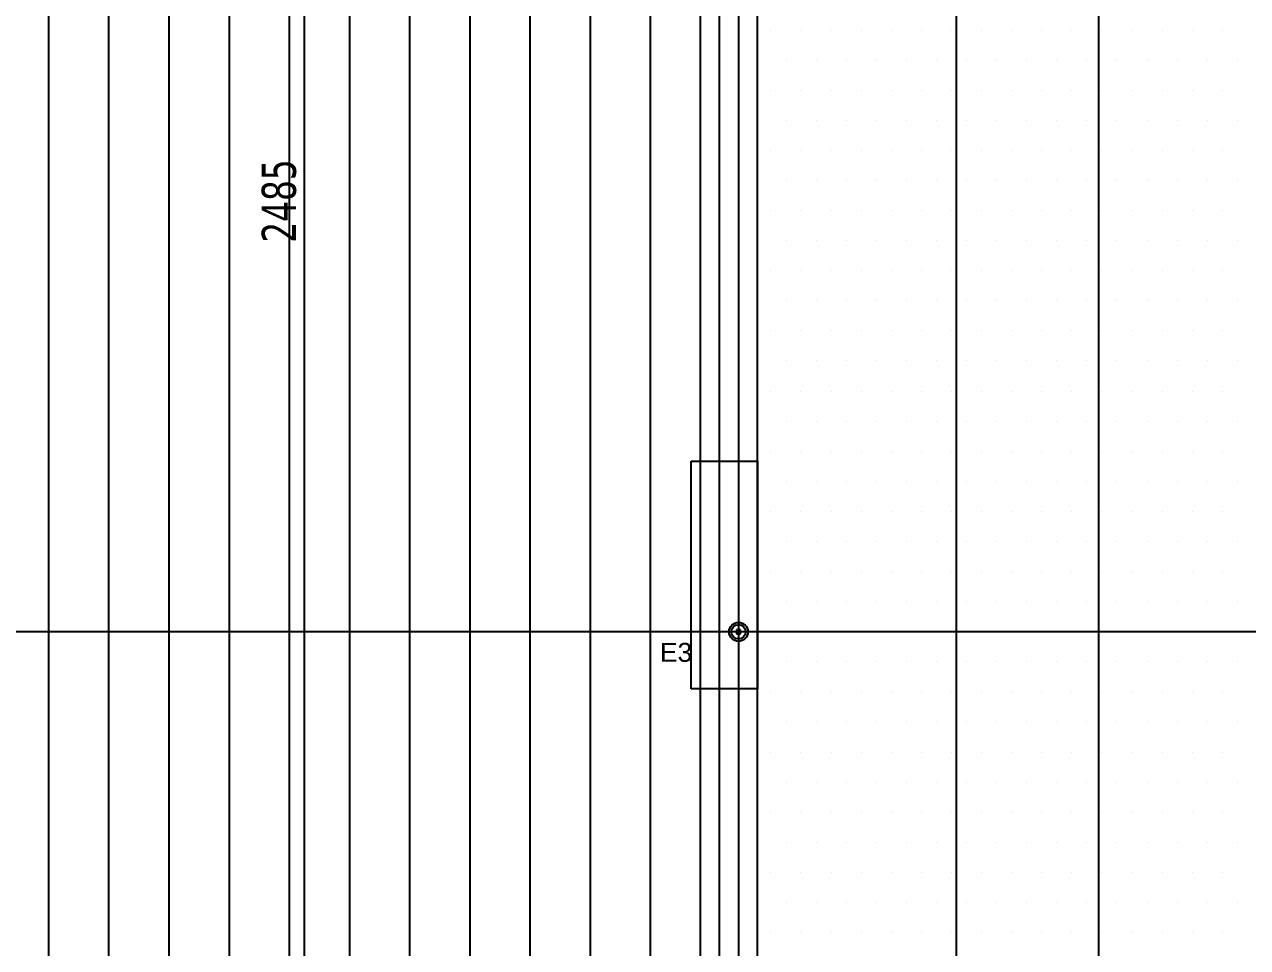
# Model space of a CAD drawing. Header units: millimetres. Extents: x 43168.9 to 43194.6, y -25545.1 to -25543.4.
# Drawn here: x 43179.9135 to 43180.0426, y -25544.3772 to -25544.2798 of the extents above; entities that cross this region are included whole.
import ezdxf

# ---------------------------------------------------------------- set-up
doc = ezdxf.new("R2010")
doc.units = ezdxf.units.MM
doc.header["$LTSCALE"] = 200
for name, pattern in [('DASHDOT', [1, 0.5, -0.25, 0, -0.25]), ('DASHDOT2', [0.5, 0.25, -0.125, 0, -0.125]), ('HIDDEN2', [0.1875, 0.125, -0.0625])]:
    doc.linetypes.add(name, pattern=pattern)
for name, color, linetype in [('aks_sgh', 5, 'DASHDOT2'), ('gor-1_sgh', 232, 'Continuous'), ('gor-2_sgh', 161, 'Continuous'), ('gor-4_sgh', 17, 'Continuous'), ('izd-alt_sgh', 8, 'HIDDEN2'), ('kesitcizgisi_sgh', 22, 'Continuous'), ('olcuic_sgh', 183, 'Continuous'), ('tarama-zemin_sgh', 197, 'Continuous')]:
    doc.layers.add(name, color=color, linetype=linetype)
doc.styles.add('1-200', font='arial.ttf', dxfattribs={"height": 60})
doc.styles.add('dim', font='VERDANA.TTF', dxfattribs={"width": 0.7})

msp = doc.modelspace()

# ---------------------------------------------------------------- hatches: boundary and pattern name
h = msp.add_hatch(color=256)
edge = h.paths.add_edge_path()
edge.add_arc((43179.98888, -25544.34392), 0.001, 0, 360)
edge = h.paths.add_edge_path(flags=16)
edge.add_arc((43179.98888, -25544.34392), 0.00075, 0, 360)

# ---------------------------------------------------------------- linework, layer by layer
at = {"color": 0, "linetype": 'ByBlock', "lineweight": -2}
for p, q in [((43179.98908, -25544.34372), (43179.98868, -25544.34372)), ((43179.98868, -25544.34372), (43179.98868, -25544.34412)), ((43179.98868, -25544.34412), (43179.98908, -25544.34412)), ((43179.98895, -25544.34385), (43179.98881, -25544.34399)), ((43179.98895, -25544.34399), (43179.98881, -25544.34385)), ((43179.98908, -25544.34412), (43179.98908, -25544.34372))]:
    msp.add_line(p, q, dxfattribs=at)
at = {"color": 0, "linetype": 'Continuous', "lineweight": -2}
for radius in [0.001, 0.00075]:
    msp.add_circle((43179.98888, -25544.34392), radius, dxfattribs=at)
at = {"layer": 'aks_sgh'}
for p, q in [((43179.98888, -25543.74092), (43179.98888, -25544.60992)), ((43180.02688, -25543.74092), (43180.02688, -25544.60992)), ((43180.52688, -25544.34392), (43179.72488, -25544.34392))]:
    msp.add_line(p, q, dxfattribs=at)
at = {"layer": 'gor-1_sgh'}
for p, q in [((43179.98688, -25544.46492), (43179.98688, -25544.27491)), ((43179.99088, -25544.46492), (43179.99088, -25544.27891))]:
    msp.add_line(p, q, dxfattribs=at)
at = {"layer": 'gor-2_sgh'}
msp.add_line((43179.98488, -25544.46292), (43179.98488, -25544.26691), dxfattribs=at)
at = {"layer": 'gor-4_sgh'}
for p, q in [((43179.9161, -25544.53492), (43179.9161, -25544.17942)), ((43179.92245, -25544.53492), (43179.92245, -25544.17942)), ((43179.9288, -25544.53492), (43179.9288, -25544.17942)), ((43179.93515, -25544.53492), (43179.93515, -25544.17942)), ((43179.9415, -25544.53492), (43179.9415, -25544.17942)), ((43179.94785, -25544.53492), (43179.94785, -25544.17942)), ((43179.9542, -25544.53492), (43179.9542, -25544.17942)), ((43179.96055, -25544.53492), (43179.96055, -25544.17942)), ((43179.9669, -25544.53492), (43179.9669, -25544.17942)), ((43179.97325, -25544.53492), (43179.97325, -25544.17942)), ((43179.9796, -25544.46292), (43179.9796, -25544.17942))]:
    msp.add_line(p, q, dxfattribs=at)
at = {"layer": 'izd-alt_sgh'}
for p, q in [((43179.98388, -25544.32592), (43179.99088, -25544.32592)), ((43179.98388, -25544.34992), (43179.98388, -25544.32592)), ((43179.99088, -25544.32592), (43179.99088, -25544.34992)), ((43179.99088, -25544.34992), (43179.98388, -25544.34992))]:
    msp.add_line(p, q, dxfattribs=at)
at = {"layer": 'kesitcizgisi_sgh', "linetype": 'DASHDOT'}
msp.add_line((43180.01188, -25544.61379), (43180.01188, -25543.80816), dxfattribs=at)
at = {"layer": 'olcuic_sgh'}
msp.add_line((43179.94309, -25544.54717), (43179.94309, -25544.04966), dxfattribs=at)
at = {"layer": 'tarama-zemin_sgh'}
for p, q in [((43179.9923, -25544.2804), (43179.9923, -25544.2804)), ((43179.99547, -25544.2804), (43179.99547, -25544.2804)), ((43179.99865, -25544.2804), (43179.99865, -25544.2804)), ((43180.00182, -25544.2804), (43180.00182, -25544.2804)), ((43180.005, -25544.2804), (43180.005, -25544.2804)), ((43180.00817, -25544.2804), (43180.00817, -25544.2804)), ((43180.01135, -25544.2804), (43180.01135, -25544.2804)), ((43180.01452, -25544.2804), (43180.01452, -25544.2804)), ((43180.0177, -25544.2804), (43180.0177, -25544.2804)), ((43180.02087, -25544.2804), (43180.02087, -25544.2804)), ((43180.02405, -25544.2804), (43180.02405, -25544.2804)), ((43180.02722, -25544.2804), (43180.02722, -25544.2804)), ((43180.0304, -25544.2804), (43180.0304, -25544.2804)), ((43180.03357, -25544.2804), (43180.03357, -25544.2804)), ((43180.03675, -25544.2804), (43180.03675, -25544.2804)), ((43180.03992, -25544.2804), (43180.03992, -25544.2804)), ((43179.99389, -25544.28358), (43179.99389, -25544.28358)), ((43179.99706, -25544.28358), (43179.99706, -25544.28358)), ((43180.00024, -25544.28358), (43180.00024, -25544.28358)), ((43180.00341, -25544.28358), (43180.00341, -25544.28358)), ((43180.00659, -25544.28358), (43180.00659, -25544.28358)), ((43180.00976, -25544.28358), (43180.00976, -25544.28358)), ((43180.01294, -25544.28358), (43180.01294, -25544.28358)), ((43180.01611, -25544.28358), (43180.01611, -25544.28358)), ((43180.01929, -25544.28358), (43180.01929, -25544.28358)), ((43180.02246, -25544.28358), (43180.02246, -25544.28358)), ((43180.02564, -25544.28358), (43180.02564, -25544.28358)), ((43180.02881, -25544.28358), (43180.02881, -25544.28358)), ((43180.03199, -25544.28358), (43180.03199, -25544.28358)), ((43180.03516, -25544.28358), (43180.03516, -25544.28358)), ((43180.03834, -25544.28358), (43180.03834, -25544.28358)), ((43180.04151, -25544.28358), (43180.04151, -25544.28358)), ((43179.9923, -25544.28675), (43179.9923, -25544.28675)), ((43179.99547, -25544.28675), (43179.99547, -25544.28675)), ((43179.99865, -25544.28675), (43179.99865, -25544.28675)), ((43180.00182, -25544.28675), (43180.00182, -25544.28675)), ((43180.005, -25544.28675), (43180.005, -25544.28675)), ((43180.00817, -25544.28675), (43180.00817, -25544.28675)), ((43180.01135, -25544.28675), (43180.01135, -25544.28675)), ((43180.01452, -25544.28675), (43180.01452, -25544.28675)), ((43180.0177, -25544.28675), (43180.0177, -25544.28675)), ((43180.02087, -25544.28675), (43180.02087, -25544.28675)), ((43180.02405, -25544.28675), (43180.02405, -25544.28675)), ((43180.02722, -25544.28675), (43180.02722, -25544.28675)), ((43180.0304, -25544.28675), (43180.0304, -25544.28675)), ((43180.03357, -25544.28675), (43180.03357, -25544.28675)), ((43180.03675, -25544.28675), (43180.03675, -25544.28675)), ((43180.03992, -25544.28675), (43180.03992, -25544.28675)), ((43179.99389, -25544.28993), (43179.99389, -25544.28993)), ((43179.99706, -25544.28993), (43179.99706, -25544.28993)), ((43180.00024, -25544.28993), (43180.00024, -25544.28993)), ((43180.00341, -25544.28993), (43180.00341, -25544.28993)), ((43180.00659, -25544.28993), (43180.00659, -25544.28993)), ((43180.00976, -25544.28993), (43180.00976, -25544.28993)), ((43180.01294, -25544.28993), (43180.01294, -25544.28993)), ((43180.01611, -25544.28993), (43180.01611, -25544.28993)), ((43180.01929, -25544.28993), (43180.01929, -25544.28993)), ((43180.02246, -25544.28993), (43180.02246, -25544.28993)), ((43180.02564, -25544.28993), (43180.02564, -25544.28993)), ((43180.02881, -25544.28993), (43180.02881, -25544.28993)), ((43180.03199, -25544.28993), (43180.03199, -25544.28993)), ((43180.03516, -25544.28993), (43180.03516, -25544.28993)), ((43180.03834, -25544.28993), (43180.03834, -25544.28993)), ((43180.04151, -25544.28993), (43180.04151, -25544.28993)), ((43179.9923, -25544.2931), (43179.9923, -25544.2931)), ((43179.99547, -25544.2931), (43179.99547, -25544.2931)), ((43179.99865, -25544.2931), (43179.99865, -25544.2931)), ((43180.00182, -25544.2931), (43180.00182, -25544.2931)), ((43180.005, -25544.2931), (43180.005, -25544.2931)), ((43180.00817, -25544.2931), (43180.00817, -25544.2931)), ((43180.01135, -25544.2931), (43180.01135, -25544.2931)), ((43180.01452, -25544.2931), (43180.01452, -25544.2931)), ((43180.0177, -25544.2931), (43180.0177, -25544.2931)), ((43180.02087, -25544.2931), (43180.02087, -25544.2931)), ((43180.02405, -25544.2931), (43180.02405, -25544.2931)), ((43180.02722, -25544.2931), (43180.02722, -25544.2931)), ((43180.0304, -25544.2931), (43180.0304, -25544.2931)), ((43180.03357, -25544.2931), (43180.03357, -25544.2931)), ((43180.03675, -25544.2931), (43180.03675, -25544.2931)), ((43180.03992, -25544.2931), (43180.03992, -25544.2931)), ((43179.99389, -25544.29628), (43179.99389, -25544.29628)), ((43179.99706, -25544.29628), (43179.99706, -25544.29628)), ((43180.00024, -25544.29628), (43180.00024, -25544.29628)), ((43180.00341, -25544.29628), (43180.00341, -25544.29628)), ((43180.00659, -25544.29628), (43180.00659, -25544.29628)), ((43180.00976, -25544.29628), (43180.00976, -25544.29628)), ((43180.01294, -25544.29628), (43180.01294, -25544.29628)), ((43180.01611, -25544.29628), (43180.01611, -25544.29628)), ((43180.01929, -25544.29628), (43180.01929, -25544.29628)), ((43180.02246, -25544.29628), (43180.02246, -25544.29628)), ((43180.02564, -25544.29628), (43180.02564, -25544.29628)), ((43180.02881, -25544.29628), (43180.02881, -25544.29628)), ((43180.03199, -25544.29628), (43180.03199, -25544.29628)), ((43180.03516, -25544.29628), (43180.03516, -25544.29628)), ((43180.03834, -25544.29628), (43180.03834, -25544.29628)), ((43180.04151, -25544.29628), (43180.04151, -25544.29628)), ((43179.9923, -25544.29945), (43179.9923, -25544.29945)), ((43179.99547, -25544.29945), (43179.99547, -25544.29945)), ((43179.99865, -25544.29945), (43179.99865, -25544.29945)), ((43180.00182, -25544.29945), (43180.00182, -25544.29945)), ((43180.005, -25544.29945), (43180.005, -25544.29945)), ((43180.00817, -25544.29945), (43180.00817, -25544.29945)), ((43180.01135, -25544.29945), (43180.01135, -25544.29945)), ((43180.01452, -25544.29945), (43180.01452, -25544.29945)), ((43180.0177, -25544.29945), (43180.0177, -25544.29945)), ((43180.02087, -25544.29945), (43180.02087, -25544.29945)), ((43180.02405, -25544.29945), (43180.02405, -25544.29945)), ((43180.02722, -25544.29945), (43180.02722, -25544.29945)), ((43180.0304, -25544.29945), (43180.0304, -25544.29945)), ((43180.03357, -25544.29945), (43180.03357, -25544.29945)), ((43180.03675, -25544.29945), (43180.03675, -25544.29945)), ((43180.03992, -25544.29945), (43180.03992, -25544.29945)), ((43179.99389, -25544.30263), (43179.99389, -25544.30263)), ((43179.99706, -25544.30263), (43179.99706, -25544.30263)), ((43180.00024, -25544.30263), (43180.00024, -25544.30263)), ((43180.00341, -25544.30263), (43180.00341, -25544.30263)), ((43180.00659, -25544.30263), (43180.00659, -25544.30263)), ((43180.00976, -25544.30263), (43180.00976, -25544.30263)), ((43180.01294, -25544.30263), (43180.01294, -25544.30263)), ((43180.01611, -25544.30263), (43180.01611, -25544.30263)), ((43180.01929, -25544.30263), (43180.01929, -25544.30263)), ((43180.02246, -25544.30263), (43180.02246, -25544.30263)), ((43180.02564, -25544.30263), (43180.02564, -25544.30263)), ((43180.02881, -25544.30263), (43180.02881, -25544.30263)), ((43180.03199, -25544.30263), (43180.03199, -25544.30263)), ((43180.03516, -25544.30263), (43180.03516, -25544.30263)), ((43180.03834, -25544.30263), (43180.03834, -25544.30263)), ((43180.04151, -25544.30263), (43180.04151, -25544.30263)), ((43179.9923, -25544.3058), (43179.9923, -25544.3058)), ((43179.99547, -25544.3058), (43179.99547, -25544.3058)), ((43179.99865, -25544.3058), (43179.99865, -25544.3058)), ((43180.00182, -25544.3058), (43180.00182, -25544.3058)), ((43180.005, -25544.3058), (43180.005, -25544.3058)), ((43180.00817, -25544.3058), (43180.00817, -25544.3058)), ((43180.01135, -25544.3058), (43180.01135, -25544.3058)), ((43180.01452, -25544.3058), (43180.01452, -25544.3058)), ((43180.0177, -25544.3058), (43180.0177, -25544.3058)), ((43180.02087, -25544.3058), (43180.02087, -25544.3058)), ((43180.02405, -25544.3058), (43180.02405, -25544.3058)), ((43180.02722, -25544.3058), (43180.02722, -25544.3058)), ((43180.0304, -25544.3058), (43180.0304, -25544.3058)), ((43180.03357, -25544.3058), (43180.03357, -25544.3058)), ((43180.03675, -25544.3058), (43180.03675, -25544.3058)), ((43180.03992, -25544.3058), (43180.03992, -25544.3058)), ((43179.99389, -25544.30898), (43179.99389, -25544.30898)), ((43179.99706, -25544.30898), (43179.99706, -25544.30898)), ((43180.00024, -25544.30898), (43180.00024, -25544.30898)), ((43180.00341, -25544.30898), (43180.00341, -25544.30898)), ((43180.00659, -25544.30898), (43180.00659, -25544.30898)), ((43180.00976, -25544.30898), (43180.00976, -25544.30898)), ((43180.01294, -25544.30898), (43180.01294, -25544.30898)), ((43180.01611, -25544.30898), (43180.01611, -25544.30898)), ((43180.01929, -25544.30898), (43180.01929, -25544.30898)), ((43180.02246, -25544.30898), (43180.02246, -25544.30898)), ((43180.02564, -25544.30898), (43180.02564, -25544.30898)), ((43180.02881, -25544.30898), (43180.02881, -25544.30898)), ((43180.03199, -25544.30898), (43180.03199, -25544.30898)), ((43180.03516, -25544.30898), (43180.03516, -25544.30898)), ((43180.03834, -25544.30898), (43180.03834, -25544.30898)), ((43180.04151, -25544.30898), (43180.04151, -25544.30898)), ((43179.9923, -25544.31215), (43179.9923, -25544.31215)), ((43179.99547, -25544.31215), (43179.99547, -25544.31215)), ((43179.99865, -25544.31215), (43179.99865, -25544.31215)), ((43180.00182, -25544.31215), (43180.00182, -25544.31215)), ((43180.005, -25544.31215), (43180.005, -25544.31215)), ((43180.00817, -25544.31215), (43180.00817, -25544.31215)), ((43180.01135, -25544.31215), (43180.01135, -25544.31215)), ((43180.01452, -25544.31215), (43180.01452, -25544.31215)), ((43180.0177, -25544.31215), (43180.0177, -25544.31215)), ((43180.02087, -25544.31215), (43180.02087, -25544.31215)), ((43180.02405, -25544.31215), (43180.02405, -25544.31215)), ((43180.02722, -25544.31215), (43180.02722, -25544.31215)), ((43180.0304, -25544.31215), (43180.0304, -25544.31215)), ((43180.03357, -25544.31215), (43180.03357, -25544.31215)), ((43180.03675, -25544.31215), (43180.03675, -25544.31215)), ((43180.03992, -25544.31215), (43180.03992, -25544.31215)), ((43179.99389, -25544.31533), (43179.99389, -25544.31533)), ((43179.99706, -25544.31533), (43179.99706, -25544.31533)), ((43180.00024, -25544.31533), (43180.00024, -25544.31533)), ((43180.00341, -25544.31533), (43180.00341, -25544.31533)), ((43180.00659, -25544.31533), (43180.00659, -25544.31533)), ((43180.00976, -25544.31533), (43180.00976, -25544.31533)), ((43180.01294, -25544.31533), (43180.01294, -25544.31533)), ((43180.01611, -25544.31533), (43180.01611, -25544.31533)), ((43180.01929, -25544.31533), (43180.01929, -25544.31533)), ((43180.02246, -25544.31533), (43180.02246, -25544.31533)), ((43180.02564, -25544.31533), (43180.02564, -25544.31533)), ((43180.02881, -25544.31533), (43180.02881, -25544.31533)), ((43180.03199, -25544.31533), (43180.03199, -25544.31533)), ((43180.03516, -25544.31533), (43180.03516, -25544.31533)), ((43180.03834, -25544.31533), (43180.03834, -25544.31533)), ((43180.04151, -25544.31533), (43180.04151, -25544.31533)), ((43179.9923, -25544.3185), (43179.9923, -25544.3185)), ((43179.99547, -25544.3185), (43179.99547, -25544.3185)), ((43179.99865, -25544.3185), (43179.99865, -25544.3185)), ((43180.00182, -25544.3185), (43180.00182, -25544.3185)), ((43180.005, -25544.3185), (43180.005, -25544.3185)), ((43180.00817, -25544.3185), (43180.00817, -25544.3185)), ((43180.01135, -25544.3185), (43180.01135, -25544.3185)), ((43180.01452, -25544.3185), (43180.01452, -25544.3185)), ((43180.0177, -25544.3185), (43180.0177, -25544.3185)), ((43180.02087, -25544.3185), (43180.02087, -25544.3185)), ((43180.02405, -25544.3185), (43180.02405, -25544.3185)), ((43180.02722, -25544.3185), (43180.02722, -25544.3185)), ((43180.0304, -25544.3185), (43180.0304, -25544.3185)), ((43180.03357, -25544.3185), (43180.03357, -25544.3185)), ((43180.03675, -25544.3185), (43180.03675, -25544.3185)), ((43180.03992, -25544.3185), (43180.03992, -25544.3185)), ((43179.99389, -25544.32168), (43179.99389, -25544.32168)), ((43179.99706, -25544.32168), (43179.99706, -25544.32168)), ((43180.00024, -25544.32168), (43180.00024, -25544.32168)), ((43180.00341, -25544.32168), (43180.00341, -25544.32168)), ((43180.00659, -25544.32168), (43180.00659, -25544.32168)), ((43180.00976, -25544.32168), (43180.00976, -25544.32168)), ((43180.01294, -25544.32168), (43180.01294, -25544.32168)), ((43180.01611, -25544.32168), (43180.01611, -25544.32168)), ((43180.01929, -25544.32168), (43180.01929, -25544.32168)), ((43180.02246, -25544.32168), (43180.02246, -25544.32168)), ((43180.02564, -25544.32168), (43180.02564, -25544.32168)), ((43180.02881, -25544.32168), (43180.02881, -25544.32168)), ((43180.03199, -25544.32168), (43180.03199, -25544.32168)), ((43180.03516, -25544.32168), (43180.03516, -25544.32168)), ((43180.03834, -25544.32168), (43180.03834, -25544.32168)), ((43180.04151, -25544.32168), (43180.04151, -25544.32168)), ((43179.9923, -25544.32485), (43179.9923, -25544.32485)), ((43179.99547, -25544.32485), (43179.99547, -25544.32485)), ((43179.99865, -25544.32485), (43179.99865, -25544.32485)), ((43180.00182, -25544.32485), (43180.00182, -25544.32485)), ((43180.005, -25544.32485), (43180.005, -25544.32485)), ((43180.00817, -25544.32485), (43180.00817, -25544.32485)), ((43180.01135, -25544.32485), (43180.01135, -25544.32485)), ((43180.01452, -25544.32485), (43180.01452, -25544.32485)), ((43180.0177, -25544.32485), (43180.0177, -25544.32485)), ((43180.02087, -25544.32485), (43180.02087, -25544.32485)), ((43180.02405, -25544.32485), (43180.02405, -25544.32485)), ((43180.02722, -25544.32485), (43180.02722, -25544.32485)), ((43180.0304, -25544.32485), (43180.0304, -25544.32485)), ((43180.03357, -25544.32485), (43180.03357, -25544.32485)), ((43180.03675, -25544.32485), (43180.03675, -25544.32485)), ((43180.03992, -25544.32485), (43180.03992, -25544.32485)), ((43179.99389, -25544.32803), (43179.99389, -25544.32803)), ((43179.99706, -25544.32803), (43179.99706, -25544.32803)), ((43180.00024, -25544.32803), (43180.00024, -25544.32803)), ((43180.00341, -25544.32803), (43180.00341, -25544.32803)), ((43180.00659, -25544.32803), (43180.00659, -25544.32803)), ((43180.00976, -25544.32803), (43180.00976, -25544.32803)), ((43180.01294, -25544.32803), (43180.01294, -25544.32803)), ((43180.01611, -25544.32803), (43180.01611, -25544.32803)), ((43180.01929, -25544.32803), (43180.01929, -25544.32803)), ((43180.02246, -25544.32803), (43180.02246, -25544.32803)), ((43180.02564, -25544.32803), (43180.02564, -25544.32803)), ((43180.02881, -25544.32803), (43180.02881, -25544.32803)), ((43180.03199, -25544.32803), (43180.03199, -25544.32803)), ((43180.03516, -25544.32803), (43180.03516, -25544.32803)), ((43180.03834, -25544.32803), (43180.03834, -25544.32803)), ((43180.04151, -25544.32803), (43180.04151, -25544.32803)), ((43179.9923, -25544.3312), (43179.9923, -25544.3312)), ((43179.99547, -25544.3312), (43179.99547, -25544.3312)), ((43179.99865, -25544.3312), (43179.99865, -25544.3312)), ((43180.00182, -25544.3312), (43180.00182, -25544.3312)), ((43180.005, -25544.3312), (43180.005, -25544.3312)), ((43180.00817, -25544.3312), (43180.00817, -25544.3312)), ((43180.01135, -25544.3312), (43180.01135, -25544.3312)), ((43180.01452, -25544.3312), (43180.01452, -25544.3312)), ((43180.0177, -25544.3312), (43180.0177, -25544.3312)), ((43180.02087, -25544.3312), (43180.02087, -25544.3312)), ((43180.02405, -25544.3312), (43180.02405, -25544.3312)), ((43180.02722, -25544.3312), (43180.02722, -25544.3312)), ((43180.0304, -25544.3312), (43180.0304, -25544.3312)), ((43180.03357, -25544.3312), (43180.03357, -25544.3312)), ((43180.03675, -25544.3312), (43180.03675, -25544.3312)), ((43180.03992, -25544.3312), (43180.03992, -25544.3312)), ((43179.99389, -25544.33438), (43179.99389, -25544.33438)), ((43179.99706, -25544.33438), (43179.99706, -25544.33438)), ((43180.00024, -25544.33438), (43180.00024, -25544.33438)), ((43180.00341, -25544.33438), (43180.00341, -25544.33438)), ((43180.00659, -25544.33438), (43180.00659, -25544.33438)), ((43180.00976, -25544.33438), (43180.00976, -25544.33438)), ((43180.01294, -25544.33438), (43180.01294, -25544.33438)), ((43180.01611, -25544.33438), (43180.01611, -25544.33438)), ((43180.01929, -25544.33438), (43180.01929, -25544.33438)), ((43180.02246, -25544.33438), (43180.02246, -25544.33438)), ((43180.02564, -25544.33438), (43180.02564, -25544.33438)), ((43180.02881, -25544.33438), (43180.02881, -25544.33438)), ((43180.03199, -25544.33438), (43180.03199, -25544.33438)), ((43180.03516, -25544.33438), (43180.03516, -25544.33438)), ((43180.03834, -25544.33438), (43180.03834, -25544.33438)), ((43180.04151, -25544.33438), (43180.04151, -25544.33438)), ((43179.9923, -25544.33755), (43179.9923, -25544.33755)), ((43179.99547, -25544.33755), (43179.99547, -25544.33755)), ((43179.99865, -25544.33755), (43179.99865, -25544.33755)), ((43180.00182, -25544.33755), (43180.00182, -25544.33755)), ((43180.005, -25544.33755), (43180.005, -25544.33755)), ((43180.00817, -25544.33755), (43180.00817, -25544.33755)), ((43180.01135, -25544.33755), (43180.01135, -25544.33755)), ((43180.01452, -25544.33755), (43180.01452, -25544.33755)), ((43180.0177, -25544.33755), (43180.0177, -25544.33755)), ((43180.02087, -25544.33755), (43180.02087, -25544.33755)), ((43180.02405, -25544.33755), (43180.02405, -25544.33755)), ((43180.02722, -25544.33755), (43180.02722, -25544.33755)), ((43180.0304, -25544.33755), (43180.0304, -25544.33755)), ((43180.03357, -25544.33755), (43180.03357, -25544.33755)), ((43180.03675, -25544.33755), (43180.03675, -25544.33755)), ((43180.03992, -25544.33755), (43180.03992, -25544.33755)), ((43179.99389, -25544.34073), (43179.99389, -25544.34073)), ((43179.99706, -25544.34073), (43179.99706, -25544.34073)), ((43180.00024, -25544.34073), (43180.00024, -25544.34073)), ((43180.00341, -25544.34073), (43180.00341, -25544.34073)), ((43180.00659, -25544.34073), (43180.00659, -25544.34073)), ((43180.00976, -25544.34073), (43180.00976, -25544.34073)), ((43180.01294, -25544.34073), (43180.01294, -25544.34073)), ((43180.01611, -25544.34073), (43180.01611, -25544.34073)), ((43180.01929, -25544.34073), (43180.01929, -25544.34073)), ((43180.02246, -25544.34073), (43180.02246, -25544.34073)), ((43180.02564, -25544.34073), (43180.02564, -25544.34073)), ((43180.02881, -25544.34073), (43180.02881, -25544.34073)), ((43180.03199, -25544.34073), (43180.03199, -25544.34073)), ((43180.03516, -25544.34073), (43180.03516, -25544.34073)), ((43180.03834, -25544.34073), (43180.03834, -25544.34073)), ((43180.04151, -25544.34073), (43180.04151, -25544.34073)), ((43179.9923, -25544.3439), (43179.9923, -25544.3439)), ((43179.99547, -25544.3439), (43179.99547, -25544.3439)), ((43179.99865, -25544.3439), (43179.99865, -25544.3439)), ((43180.00182, -25544.3439), (43180.00182, -25544.3439)), ((43180.005, -25544.3439), (43180.005, -25544.3439)), ((43180.00817, -25544.3439), (43180.00817, -25544.3439)), ((43180.01135, -25544.3439), (43180.01135, -25544.3439)), ((43180.01452, -25544.3439), (43180.01452, -25544.3439)), ((43180.0177, -25544.3439), (43180.0177, -25544.3439)), ((43180.02087, -25544.3439), (43180.02087, -25544.3439)), ((43180.02405, -25544.3439), (43180.02405, -25544.3439)), ((43180.02722, -25544.3439), (43180.02722, -25544.3439)), ((43180.0304, -25544.3439), (43180.0304, -25544.3439)), ((43180.03357, -25544.3439), (43180.03357, -25544.3439)), ((43180.03675, -25544.3439), (43180.03675, -25544.3439)), ((43180.03992, -25544.3439), (43180.03992, -25544.3439)), ((43179.99389, -25544.34708), (43179.99389, -25544.34708)), ((43179.99706, -25544.34708), (43179.99706, -25544.34708)), ((43180.00024, -25544.34708), (43180.00024, -25544.34708)), ((43180.00341, -25544.34708), (43180.00341, -25544.34708)), ((43180.00659, -25544.34708), (43180.00659, -25544.34708)), ((43180.00976, -25544.34708), (43180.00976, -25544.34708)), ((43180.01294, -25544.34708), (43180.01294, -25544.34708)), ((43180.01611, -25544.34708), (43180.01611, -25544.34708)), ((43180.01929, -25544.34708), (43180.01929, -25544.34708)), ((43180.02246, -25544.34708), (43180.02246, -25544.34708)), ((43180.02564, -25544.34708), (43180.02564, -25544.34708)), ((43180.02881, -25544.34708), (43180.02881, -25544.34708)), ((43180.03199, -25544.34708), (43180.03199, -25544.34708)), ((43180.03516, -25544.34708), (43180.03516, -25544.34708)), ((43180.03834, -25544.34708), (43180.03834, -25544.34708)), ((43180.04151, -25544.34708), (43180.04151, -25544.34708)), ((43179.9923, -25544.35025), (43179.9923, -25544.35025)), ((43179.99547, -25544.35025), (43179.99547, -25544.35025)), ((43179.99865, -25544.35025), (43179.99865, -25544.35025)), ((43180.00182, -25544.35025), (43180.00182, -25544.35025)), ((43180.005, -25544.35025), (43180.005, -25544.35025)), ((43180.00817, -25544.35025), (43180.00817, -25544.35025)), ((43180.01135, -25544.35025), (43180.01135, -25544.35025)), ((43180.01452, -25544.35025), (43180.01452, -25544.35025)), ((43180.0177, -25544.35025), (43180.0177, -25544.35025)), ((43180.02087, -25544.35025), (43180.02087, -25544.35025)), ((43180.02405, -25544.35025), (43180.02405, -25544.35025)), ((43180.02722, -25544.35025), (43180.02722, -25544.35025)), ((43180.0304, -25544.35025), (43180.0304, -25544.35025)), ((43180.03357, -25544.35025), (43180.03357, -25544.35025)), ((43180.03675, -25544.35025), (43180.03675, -25544.35025)), ((43180.03992, -25544.35025), (43180.03992, -25544.35025)), ((43179.99389, -25544.35343), (43179.99389, -25544.35343)), ((43179.99706, -25544.35343), (43179.99706, -25544.35343)), ((43180.00024, -25544.35343), (43180.00024, -25544.35343)), ((43180.00341, -25544.35343), (43180.00341, -25544.35343)), ((43180.00659, -25544.35343), (43180.00659, -25544.35343)), ((43180.00976, -25544.35343), (43180.00976, -25544.35343)), ((43180.01294, -25544.35343), (43180.01294, -25544.35343)), ((43180.01611, -25544.35343), (43180.01611, -25544.35343)), ((43180.01929, -25544.35343), (43180.01929, -25544.35343)), ((43180.02246, -25544.35343), (43180.02246, -25544.35343)), ((43180.02564, -25544.35343), (43180.02564, -25544.35343)), ((43180.02881, -25544.35343), (43180.02881, -25544.35343)), ((43180.03199, -25544.35343), (43180.03199, -25544.35343)), ((43180.03516, -25544.35343), (43180.03516, -25544.35343)), ((43180.03834, -25544.35343), (43180.03834, -25544.35343)), ((43180.04151, -25544.35343), (43180.04151, -25544.35343)), ((43179.9923, -25544.3566), (43179.9923, -25544.3566)), ((43179.99547, -25544.3566), (43179.99547, -25544.3566)), ((43179.99865, -25544.3566), (43179.99865, -25544.3566)), ((43180.00182, -25544.3566), (43180.00182, -25544.3566)), ((43180.005, -25544.3566), (43180.005, -25544.3566)), ((43180.00817, -25544.3566), (43180.00817, -25544.3566)), ((43180.01135, -25544.3566), (43180.01135, -25544.3566)), ((43180.01452, -25544.3566), (43180.01452, -25544.3566)), ((43180.0177, -25544.3566), (43180.0177, -25544.3566)), ((43180.02087, -25544.3566), (43180.02087, -25544.3566)), ((43180.02405, -25544.3566), (43180.02405, -25544.3566)), ((43180.02722, -25544.3566), (43180.02722, -25544.3566)), ((43180.0304, -25544.3566), (43180.0304, -25544.3566)), ((43180.03357, -25544.3566), (43180.03357, -25544.3566)), ((43180.03675, -25544.3566), (43180.03675, -25544.3566)), ((43180.03992, -25544.3566), (43180.03992, -25544.3566)), ((43179.99389, -25544.35978), (43179.99389, -25544.35978)), ((43179.99706, -25544.35978), (43179.99706, -25544.35978)), ((43180.00024, -25544.35978), (43180.00024, -25544.35978)), ((43180.00341, -25544.35978), (43180.00341, -25544.35978)), ((43180.00659, -25544.35978), (43180.00659, -25544.35978)), ((43180.00976, -25544.35978), (43180.00976, -25544.35978)), ((43180.01294, -25544.35978), (43180.01294, -25544.35978)), ((43180.01611, -25544.35978), (43180.01611, -25544.35978)), ((43180.01929, -25544.35978), (43180.01929, -25544.35978)), ((43180.02246, -25544.35978), (43180.02246, -25544.35978)), ((43180.02564, -25544.35978), (43180.02564, -25544.35978)), ((43180.02881, -25544.35978), (43180.02881, -25544.35978)), ((43180.03199, -25544.35978), (43180.03199, -25544.35978)), ((43180.03516, -25544.35978), (43180.03516, -25544.35978)), ((43180.03834, -25544.35978), (43180.03834, -25544.35978)), ((43180.04151, -25544.35978), (43180.04151, -25544.35978)), ((43179.9923, -25544.36295), (43179.9923, -25544.36295)), ((43179.99547, -25544.36295), (43179.99547, -25544.36295)), ((43179.99865, -25544.36295), (43179.99865, -25544.36295)), ((43180.00182, -25544.36295), (43180.00182, -25544.36295)), ((43180.005, -25544.36295), (43180.005, -25544.36295)), ((43180.00817, -25544.36295), (43180.00817, -25544.36295)), ((43180.01135, -25544.36295), (43180.01135, -25544.36295)), ((43180.01452, -25544.36295), (43180.01452, -25544.36295)), ((43180.0177, -25544.36295), (43180.0177, -25544.36295)), ((43180.02087, -25544.36295), (43180.02087, -25544.36295)), ((43180.02405, -25544.36295), (43180.02405, -25544.36295)), ((43180.02722, -25544.36295), (43180.02722, -25544.36295)), ((43180.0304, -25544.36295), (43180.0304, -25544.36295)), ((43180.03357, -25544.36295), (43180.03357, -25544.36295)), ((43180.03675, -25544.36295), (43180.03675, -25544.36295)), ((43180.03992, -25544.36295), (43180.03992, -25544.36295)), ((43179.99389, -25544.36613), (43179.99389, -25544.36613)), ((43179.99706, -25544.36613), (43179.99706, -25544.36613)), ((43180.00024, -25544.36613), (43180.00024, -25544.36613)), ((43180.00341, -25544.36613), (43180.00341, -25544.36613)), ((43180.00659, -25544.36613), (43180.00659, -25544.36613)), ((43180.00976, -25544.36613), (43180.00976, -25544.36613)), ((43180.01294, -25544.36613), (43180.01294, -25544.36613)), ((43180.01611, -25544.36613), (43180.01611, -25544.36613)), ((43180.01929, -25544.36613), (43180.01929, -25544.36613)), ((43180.02246, -25544.36613), (43180.02246, -25544.36613)), ((43180.02564, -25544.36613), (43180.02564, -25544.36613)), ((43180.02881, -25544.36613), (43180.02881, -25544.36613)), ((43180.03199, -25544.36613), (43180.03199, -25544.36613)), ((43180.03516, -25544.36613), (43180.03516, -25544.36613)), ((43180.03834, -25544.36613), (43180.03834, -25544.36613)), ((43180.04151, -25544.36613), (43180.04151, -25544.36613)), ((43179.9923, -25544.3693), (43179.9923, -25544.3693)), ((43179.99547, -25544.3693), (43179.99547, -25544.3693)), ((43179.99865, -25544.3693), (43179.99865, -25544.3693)), ((43180.00182, -25544.3693), (43180.00182, -25544.3693)), ((43180.005, -25544.3693), (43180.005, -25544.3693)), ((43180.00817, -25544.3693), (43180.00817, -25544.3693)), ((43180.01135, -25544.3693), (43180.01135, -25544.3693)), ((43180.01452, -25544.3693), (43180.01452, -25544.3693)), ((43180.0177, -25544.3693), (43180.0177, -25544.3693)), ((43180.02087, -25544.3693), (43180.02087, -25544.3693)), ((43180.02405, -25544.3693), (43180.02405, -25544.3693)), ((43180.02722, -25544.3693), (43180.02722, -25544.3693)), ((43180.0304, -25544.3693), (43180.0304, -25544.3693)), ((43180.03357, -25544.3693), (43180.03357, -25544.3693)), ((43180.03675, -25544.3693), (43180.03675, -25544.3693)), ((43180.03992, -25544.3693), (43180.03992, -25544.3693)), ((43179.99389, -25544.37248), (43179.99389, -25544.37248)), ((43179.99706, -25544.37248), (43179.99706, -25544.37248)), ((43180.00024, -25544.37248), (43180.00024, -25544.37248)), ((43180.00341, -25544.37248), (43180.00341, -25544.37248)), ((43180.00659, -25544.37248), (43180.00659, -25544.37248)), ((43180.00976, -25544.37248), (43180.00976, -25544.37248)), ((43180.01294, -25544.37248), (43180.01294, -25544.37248)), ((43180.01611, -25544.37248), (43180.01611, -25544.37248)), ((43180.01929, -25544.37248), (43180.01929, -25544.37248)), ((43180.02246, -25544.37248), (43180.02246, -25544.37248)), ((43180.02564, -25544.37248), (43180.02564, -25544.37248)), ((43180.02881, -25544.37248), (43180.02881, -25544.37248)), ((43180.03199, -25544.37248), (43180.03199, -25544.37248)), ((43180.03516, -25544.37248), (43180.03516, -25544.37248)), ((43180.03834, -25544.37248), (43180.03834, -25544.37248)), ((43180.04151, -25544.37248), (43180.04151, -25544.37248)), ((43179.9923, -25544.37565), (43179.9923, -25544.37565)), ((43179.99547, -25544.37565), (43179.99547, -25544.37565)), ((43179.99865, -25544.37565), (43179.99865, -25544.37565)), ((43180.00182, -25544.37565), (43180.00182, -25544.37565)), ((43180.005, -25544.37565), (43180.005, -25544.37565)), ((43180.00817, -25544.37565), (43180.00817, -25544.37565)), ((43180.01135, -25544.37565), (43180.01135, -25544.37565)), ((43180.01452, -25544.37565), (43180.01452, -25544.37565)), ((43180.0177, -25544.37565), (43180.0177, -25544.37565)), ((43180.02087, -25544.37565), (43180.02087, -25544.37565)), ((43180.02405, -25544.37565), (43180.02405, -25544.37565)), ((43180.02722, -25544.37565), (43180.02722, -25544.37565)), ((43180.0304, -25544.37565), (43180.0304, -25544.37565)), ((43180.03357, -25544.37565), (43180.03357, -25544.37565)), ((43180.03675, -25544.37565), (43180.03675, -25544.37565)), ((43180.03992, -25544.37565), (43180.03992, -25544.37565))]:
    msp.add_line(p, q, dxfattribs=at)

# ---------------------------------------------------------------- texts
at = {"layer": 'aks_sgh', "style": '1-200'}
msp.add_text('E3', height=0.002, rotation=0, dxfattribs=at).set_placement((43179.98058, -25544.34708))
at = {"layer": 'olcuic_sgh', "color": 2, "style": 'dim', "width": 0.7}
msp.add_text('2485', height=0.0036, rotation=90, dxfattribs=at).set_placement((43179.94217, -25544.30284))

doc.saveas('drawing.dxf')
